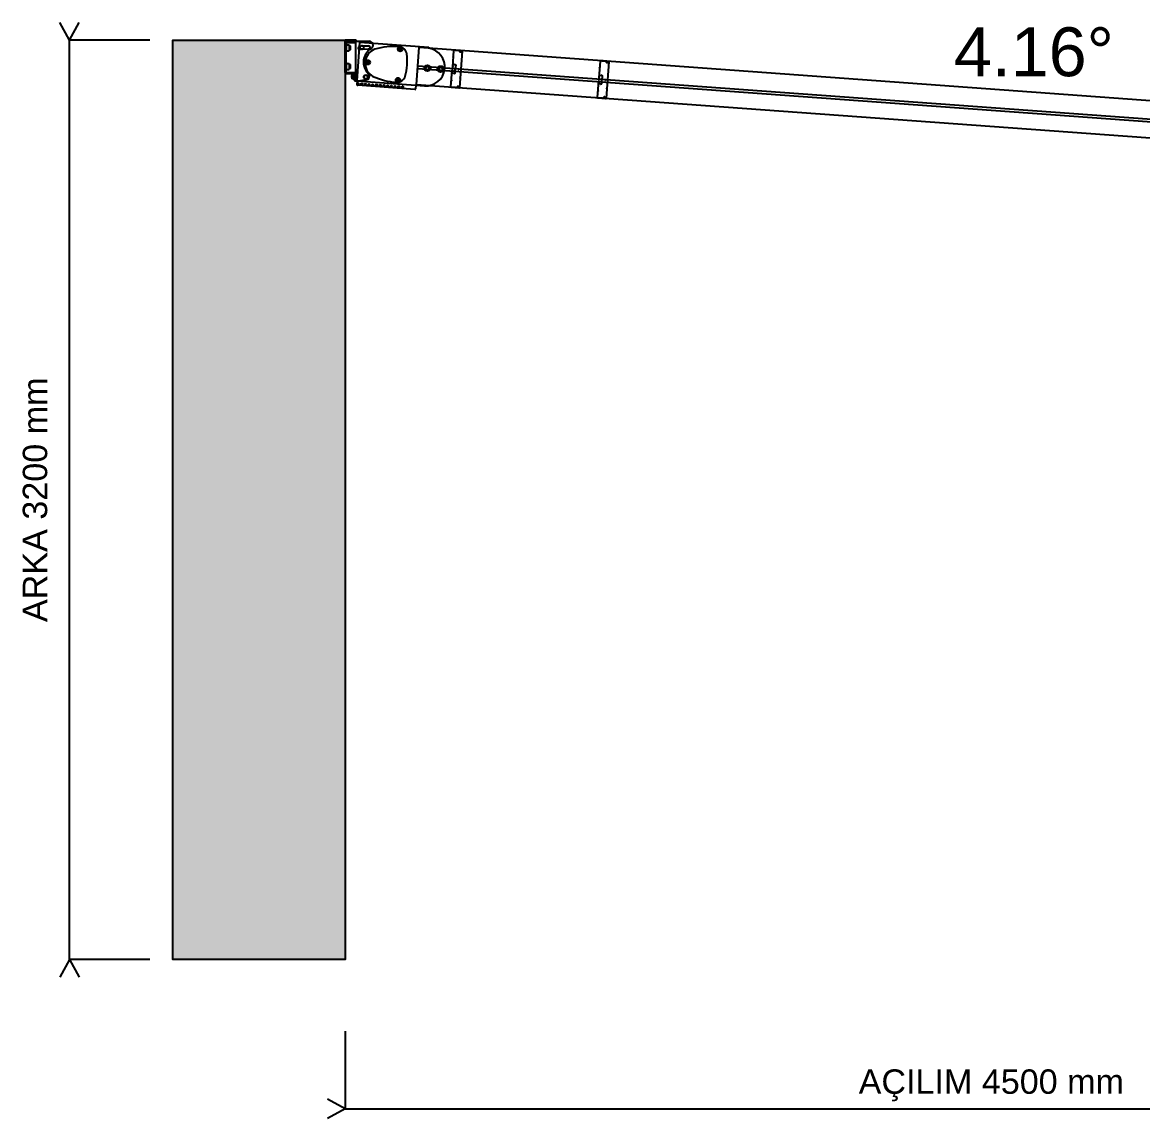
# Model space of a CAD drawing. Header units: millimetres. Extents: x -7074 to 8488, y -9300 to 1199.
# Drawn here: x -7074 to -3173, y -8754 to -4939 of the extents above; entities that cross this region are included whole.
import ezdxf
from ezdxf.enums import TextEntityAlignment as Align

# ---------------------------------------------------------------- set-up
doc = ezdxf.new("R2010")
doc.units = ezdxf.units.MM
doc.layers.get('0').update_dxf_attribs({"linetype": 'CONTINUOUS'})
for name, color, linetype in [('BLOCKREF', 8, 'CONTINUOUS'), ('DIM', 1, 'CONTINUOUS'), ('FABRIC', 42, 'CONTINUOUS'), ('RAY', 5, 'CONTINUOUS'), ('TEXT', 7, 'CONTINUOUS'), ('WALL', 8, 'CONTINUOUS')]:
    doc.layers.add(name, color=color, linetype=linetype)
doc.styles.get("Standard").update_dxf_attribs({"font": 'arial.ttf'})

# ---------------------------------------------------------------- blocks, each defined once
blk = doc.blocks.new('Duvar Tarama Block')
at = {"transparency": 33554610}
h = blk.add_hatch(dxfattribs=at)
h.set_pattern_fill('BRICK_SPEC', color=0, scale=3, style=0, pattern_type=2)
h.set_pattern_definition([(0, (2338.498, -2553.125), (0, 7.5), []), (90, (2341.498, -2553.125), (-9, 7.5), [7.5, -7.5]), (90, (2338.498, -2553.125), (-9, 7.5), [7.5, -7.5]), (0, (2338.498, -2551.625), (9, 7.5), [3, -15]), (0, (2338.498, -2550.125), (9, 7.5), [3, -15]), (0, (2338.498, -2548.625), (9, 7.5), [3, -15]), (0, (2338.498, -2547.125), (9, 7.5), [3, -15])])
h.paths.add_polyline_path([(-50, -50), (-50, 50), (50, 50), (50, -50)])
at = {"color": 0, "transparency": 33554610}
blk.add_lwpolyline([(-50, -50), (-50, 50), (50, 50), (50, -50)], close=True, dxfattribs=at)
blk = doc.blocks.new('PergoRise Ray Duvar Bağlantı Set')
at = {"color": 0, "linetype": 'ByBlock', "lineweight": -2, "transparency": 33554457}
for p in [(0, -8.3), (8, 0)]:
    blk.add_line(p, (0, 0), dxfattribs=at)
at = {"color": 0, "linetype": 'ByBlock', "lineweight": -2}
for p, q in [((0, -113.3), (0, -8.3)), ((36, -5.3), (3, -5.3)), ((3, -8.6), (3, -113)), ((3.3, -8.3), (36, -8.3)), ((3.3, -14.2), (4.7, -14.2)), ((5, -39.9), (5, -14.4)), ((5, -16.7), (14, -16.7)), ((5, -37.6), (14, -37.6)), ((14, -16.7), (14, -37.6)), ((14, -20.5), (19, -20.5)), ((19, -33.8), (14, -33.8)), ((19, -33.8), (19, -20.5)), ((36, -4.2), (36, -142.3)), ((36, -4.2), (83.7, -4.2)), ((60.6, -20.3), (81.8, -20)), ((61.3, -31.3), (80.9, -31)), ((4.7, -40.2), (3.3, -40.2)), ((3, -116.3), (32.7, -116.3)), ((3.3, -79.2), (4.7, -79.2)), ((4.7, -105.2), (3.3, -105.2)), ((3.3, -113.3), (33, -113.3)), ((5, -81.7), (5, -79.5)), ((5, -104.9), (5, -81.7)), ((5, -81.7), (14, -81.7)), ((5, -102.6), (14, -102.6)), ((14, -81.7), (14, -102.6)), ((14, -85.5), (19, -85.5)), ((19, -98.8), (14, -98.8)), ((19, -98.8), (19, -85.5)), ((33, -116.6), (33, -142.3)), ((23.3, -119.2), (23.6, -118.7)), ((23.3, -121.5), (23.6, -121)), ((31.4, -118.4), (23.9, -118.3)), ((30.2, -120.6), (23.9, -120.6)), ((30.2, -123.1), (23.9, -123.1)), ((30.2, -130.5), (23.9, -130.5)), ((30.2, -135.4), (23.9, -135.4)), ((33, -142.3), (36, -142.3)), ((36, -141.7), (53.2, -141.7)), ((73.1, -138.9), (53.2, -141.7))]:
    blk.add_line(p, q, dxfattribs=at)
for points in [[(39, -4.2), (39, -3, 0.414214), (36, 0), (8, 0, 0.414214), (5, -3), (5, -5.3)], [(36.5, -4.2), (36.5, -3, 0.414214), (36, -2.5), (8, -2.5, 0.414214), (7.5, -3), (7.5, -5.3)], [(30.6, -120.7), (31.5, -118.1, -0.8391), (33, -118.3)], [(33, -137.7, -0.8391), (31.5, -137.9), (30.7, -135.6)]]:
    blk.add_lwpolyline(points, format="xyb", dxfattribs=at)
blk.add_circle((71.6, -128.5), 6.5, dxfattribs=at)
for centre, radius, start, end in [((3, -8.3), 3, 90, 180), ((3.3, -8.6), 0.3, 90, 180), ((3.3, -14.4), 0.3, 90, 180), ((4.7, -14.4), 0.3, 0, 90), ((51.1, -27.4), 5.5, 102.0505, 282.0505), ((72.6, -128.4), 108.8, 96.3526, 102.0505), ((72.6, -128.4), 97.8, 96.6271, 102.0505), ((118.2, -76.6), 54.5, 120.4212, 226.2711), ((81.4, -25.5), 5.5, 265.1481, 85.1481), ((83.7, -17.8), 13.6, 300.4212, 90), ((3.3, -39.9), 0.3, 180, 270), ((4.7, -39.9), 0.3, 270, 0), ((3, -113.3), 3, 180, 270), ((3.3, -79.5), 0.3, 90, 180), ((3.3, -104.9), 0.3, 180, 270), ((3.3, -110.7), 0.3, 180, 270), ((3.3, -113), 0.3, 180, 270), ((4.7, -79.5), 0.3, 0, 90), ((4.7, -104.9), 0.3, 270, 0), ((32.7, -116.6), 0.3, 0, 90), ((33, -116.3), 3, 0, 90), ((71.3, -125.7), 13.3, 277.9684, 46.2711)]:
    blk.add_arc(centre, radius, start, end, dxfattribs=at)
for points, knots in [([(23.9, -118.3), (23.7, -118.5), (23.6, -118.7), (23.4, -119.1), (23.3, -119.3), (23.3, -119.6)], [0, 0, 0, 0, 0.5, 0.5, 1, 1, 1, 1]), ([(23.3, -119.6), (23.3, -119.6), (23.3, -120), (23.6, -120.3), (23.8, -120.7)], [0, 0, 0, 0, 0.079038, 1, 1, 1, 1]), ([(23.9, -120.6), (23.7, -120.8), (23.6, -121), (23.4, -121.5), (23.3, -121.7), (23.3, -121.9)], [0, 0, 0, 0, 0.5, 0.5, 1, 1, 1, 1]), ([(23.3, -121.9), (23.3, -122), (23.3, -122.1), (23.4, -122.3), (23.4, -122.4), (23.6, -122.7), (23.7, -122.9), (23.9, -123.1)], [0, 0, 0, 0, 0.25, 0.25, 0.5, 0.5, 1, 1, 1, 1]), ([(23.3, -126.8), (23.3, -126.2), (23.4, -125.6), (23.6, -124.3), (23.7, -123.7), (23.9, -123.1)], [0, 0, 0, 0, 0.5, 0.5, 1, 1, 1, 1]), ([(23.9, -130.5), (23.7, -129.9), (23.6, -129.3), (23.4, -128.1), (23.3, -127.4), (23.3, -126.8)], [0, 0, 0, 0, 0.5, 0.5, 1, 1, 1, 1]), ([(23.9, -130.5), (23.7, -130.9), (23.6, -131.3), (23.4, -132.1), (23.3, -132.5), (23.3, -132.9)], [0, 0, 0, 0, 0.5, 0.5, 1, 1, 1, 1]), ([(23.3, -132.9), (23.3, -133.2), (23.3, -133.4), (23.4, -133.8), (23.4, -134), (23.6, -134.6), (23.7, -135), (23.9, -135.4)], [0, 0, 0, 0, 0.25, 0.25, 0.5, 0.5, 1, 1, 1, 1]), ([(30.2, -120.6), (30.3, -120.6), (30.4, -120.6), (30.6, -120.5), (30.7, -120.4), (30.7, -120.3)], [0, 0, 0, 0, 0.5, 0.5, 1, 1, 1, 1]), ([(30.2, -123.1), (30.4, -123.1), (30.5, -123.1), (30.7, -123), (30.8, -122.9), (30.8, -122.8)], [0, 0, 0, 0, 0.5, 0.5, 1, 1, 1, 1]), ([(30.2, -130.5), (30.4, -130.5), (30.5, -130.5), (30.7, -130.6), (30.8, -130.6), (30.8, -130.7)], [0, 0, 0, 0, 0.5, 0.5, 1, 1, 1, 1]), ([(30.2, -135.4), (30.4, -135.4), (30.5, -135.4), (30.7, -135.6), (30.8, -135.7), (30.8, -135.9)], [0, 0, 0, 0, 0.5, 0.5, 1, 1, 1, 1]), ([(30.8, -122.8), (30.8, -122.7), (30.4, -122), (30.3, -121.3), (30.6, -120.7), (30.6, -120.7)], [0, 0, 0, 0, 0.185355, 0.931948, 1, 1, 1, 1]), ([(30.8, -130.7), (30.7, -130), (30.6, -129.4), (30.5, -128.1), (30.4, -127.4), (30.4, -126.1), (30.5, -125.4), (30.6, -124.1), (30.7, -123.5), (30.8, -122.8)], [0, 0, 0, 0, 0.25, 0.25, 0.5, 0.5, 0.75, 0.75, 1, 1, 1, 1]), ([(30.8, -135.9), (30.7, -135.4), (30.6, -135), (30.5, -134.1), (30.4, -133.7), (30.4, -132.8), (30.5, -132.4), (30.6, -131.5), (30.7, -131.1), (30.8, -130.7)], [0, 0, 0, 0, 0.25, 0.25, 0.5, 0.5, 0.75, 0.75, 1, 1, 1, 1])]:
    blk.add_open_spline(points, degree=3, knots=knots, dxfattribs=at)
blk = doc.blocks.new('PergoRise Ray Arka Mekanizma Yan Görünüş')
at = {"color": 0, "linetype": 'ByBlock', "lineweight": -2}
for p, q in [((-28.6, -16), (-28.6, 119)), ((-28.6, 119), (212.2, 119)), ((212.2, 119), (212.2, 115.7)), ((111.7, 107.7), (110, 105.4)), ((110, 105.4), (111.2, 102.8)), ((111.2, 102.8), (114, 102.5)), ((114.5, 107.4), (111.7, 107.7)), ((114, 102.5), (115.7, 104.8)), ((115.7, 104.8), (114.5, 107.4)), ((178.4, -14.5), (178.4, 116.5)), ((2.6, 54.1), (0.9, 51.7)), ((0.9, 51.7), (2.1, 49.1)), ((2.1, 49.1), (4.9, 48.8)), ((5.4, 53.8), (2.6, 54.1)), ((4.9, 48.8), (6.6, 51.2)), ((6.6, 51.2), (5.4, 53.8)), ((111.7, 0.4), (110, -1.9)), ((114.5, 0.1), (111.7, 0.4)), ((115.7, -2.5), (114.5, 0.1)), ((-28.6, -16), (206.2, -16)), ((-28.6, -16), (-28.6, -28)), ((174.2, -31), (-25.6, -31)), ((39, -23.3), (40.6, -23.4)), ((110, -1.9), (111.2, -4.5)), ((111.2, -4.5), (114, -4.8)), ((114, -4.8), (115.7, -2.5)), ((177.2, -28), (177.2, -16))]:
    blk.add_line(p, q, dxfattribs=at)
for centre, radius in [((-20.6, 101.2), 6.5), ((112.8, 105.1), 7.75), ((3.7, 51.4), 7.75), ((212.1, 46.3), 10.4), ((212.1, 46.3), 9.91), ((258, 46.3), 10.4), ((258, 46.3), 9.91), ((0, 0), 6.5), ((112.8, -2.2), 7.75), ((-25.5, -25.8), 2.6), ((-12.5, -25.8), 2.6), ((0.5, -25.8), 2.6), ((13.5, -25.8), 2.6), ((26.6, -25.8), 2.6), ((39.5, -25.8), 2.6), ((52.5, -25.8), 2.6), ((65.5, -25.8), 2.6), ((78.5, -25.8), 2.6), ((91.5, -25.8), 2.6), ((104.5, -25.8), 2.6), ((117.5, -25.8), 2.6), ((130.6, -25.8), 2.6)]:
    blk.add_circle(centre, radius, dxfattribs=at)
for centre, radius, start, end in [((47, 51.4), 52.5, 115.1113, 244.8887), ((108.3, -131.5), 245.2, 90.1323, 109.931), ((107.8, 83.7), 30, 12.5238, 90.1323), ((112.8, 105.1), 2.5, 84.4687, 24.4687), ((112.8, 105.1), 2.5, 24.4687, 84.4687), ((-72.6, 51.4), 213.3, 349.5283, 10.4717), ((206.2, 50), 66, 270, 84.7841), ((3.7, 51.4), 2.5, 84.4687, 24.4687), ((3.7, 51.4), 2.5, 24.4687, 84.4687), ((212.1, 46.3), 6.5, 76.5728, 16.5728), ((212.1, 46.3), 6.5, 16.5728, 76.5728), ((258, 46.3), 6.5, 316.5728, 256.5728), ((258, 46.3), 6.5, 256.5728, 316.5728), ((0, 0), 6.5, 16.5728, 316.5728), ((108.3, 234.4), 245.2, 250.069, 269.8677), ((107.8, 19.2), 30, 269.8677, 347.4762), ((112.8, -2.2), 2.5, 84.4687, 24.4687), ((112.8, -2.2), 2.5, 24.4687, 84.4687), ((-25.6, -28), 3, 180, 270), ((174.2, -28), 3, 270, 360)]:
    blk.add_arc(centre, radius, start, end, dxfattribs=at)
for points, knots in [([(209.9, 54), (209.4, 53.5), (209, 53), (208.1, 52), (207.6, 51.5), (206.7, 50.6), (206.2, 50.1), (205.3, 49.1), (204.8, 48.6), (204.4, 48.2)], [0, 0, 0, 0, 0.25, 0.25, 0.5, 0.5, 0.75, 0.75, 1, 1, 1, 1]), ([(204.8, 48), (204.8, 48), (204.8, 48.1), (204.6, 48.1), (204.5, 48.1), (204.4, 48.2)], [0, 0, 0, 0, 0.5, 0.5, 1, 1, 1, 1]), ([(204.4, 48.2), (204.6, 47.5), (204.8, 46.9), (205.2, 45.6), (205.3, 45), (205.7, 43.7), (205.9, 43.1), (206.3, 41.8), (206.5, 41.1), (206.7, 40.5)], [0, 0, 0, 0, 0.25, 0.25, 0.5, 0.5, 0.75, 0.75, 1, 1, 1, 1]), ([(204.8, 48), (205.3, 48.5), (205.7, 48.9), (206.6, 49.8), (207, 50.3), (207.4, 50.8)], [0, 0, 0, 0, 0.5, 0.5, 1, 1, 1, 1]), ([(205.9, 44.4), (205.7, 45.1), (205.6, 45.7), (205.2, 46.9), (205, 47.5), (204.8, 48)], [0, 0, 0, 0, 0.5, 0.5, 1, 1, 1, 1]), ([(207, 40.8), (206.8, 41.4), (206.6, 42), (206.3, 43.2), (206.1, 43.8), (205.9, 44.4)], [0, 0, 0, 0, 0.5, 0.5, 1, 1, 1, 1]), ([(207, 40.8), (207, 40.8), (206.9, 40.8), (206.8, 40.7), (206.7, 40.6), (206.7, 40.5)], [0, 0, 0, 0, 0.5, 0.5, 1, 1, 1, 1]), ([(206.7, 40.5), (207.3, 40.3), (207.9, 40.2), (209.2, 39.9), (209.9, 39.7), (211.2, 39.4), (211.8, 39.3), (213.1, 39), (213.8, 38.8), (214.4, 38.6)], [0, 0, 0, 0, 0.25, 0.25, 0.5, 0.5, 0.75, 0.75, 1, 1, 1, 1]), ([(210.6, 40), (210.3, 40.1), (210, 40.1), (209.4, 40.3), (209.1, 40.3), (208.2, 40.6), (207.6, 40.7), (207, 40.8)], [0, 0, 0, 0, 0.25, 0.25, 0.5, 0.5, 1, 1, 1, 1]), ([(207.4, 50.8), (207.6, 51), (207.9, 51.2), (208.3, 51.7), (208.5, 51.9), (209.2, 52.6), (209.6, 53), (210, 53.5)], [0, 0, 0, 0, 0.25, 0.25, 0.5, 0.5, 1, 1, 1, 1]), ([(217.6, 52.1), (217, 52.3), (216.3, 52.4), (215, 52.7), (214.4, 52.9), (213.1, 53.2), (212.5, 53.3), (211.2, 53.6), (210.5, 53.8), (209.9, 54)], [0, 0, 0, 0, 0.25, 0.25, 0.5, 0.5, 0.75, 0.75, 1, 1, 1, 1]), ([(210, 53.5), (210, 53.5), (210, 53.5), (209.9, 53.7), (209.9, 53.8), (209.9, 54)], [0, 0, 0, 0, 0.5, 0.5, 1, 1, 1, 1]), ([(210, 53.5), (210.6, 53.4), (211.2, 53.2), (212.4, 52.9), (213, 52.8), (213.7, 52.6)], [0, 0, 0, 0, 0.5, 0.5, 1, 1, 1, 1]), ([(214.3, 39.1), (213.7, 39.2), (213.1, 39.4), (211.9, 39.7), (211.3, 39.8), (210.6, 40)], [0, 0, 0, 0, 0.5, 0.5, 1, 1, 1, 1]), ([(213.7, 52.6), (214, 52.5), (214.3, 52.5), (214.9, 52.3), (215.2, 52.3), (216.1, 52), (216.7, 51.9), (217.3, 51.8)], [0, 0, 0, 0, 0.25, 0.25, 0.5, 0.5, 1, 1, 1, 1]), ([(216.9, 41.8), (216.6, 41.6), (216.4, 41.4), (216, 40.9), (215.8, 40.7), (215.1, 40), (214.7, 39.5), (214.3, 39.1)], [0, 0, 0, 0, 0.25, 0.25, 0.5, 0.5, 1, 1, 1, 1]), ([(214.3, 39.1), (214.3, 39.1), (214.3, 39.1), (214.4, 38.9), (214.4, 38.8), (214.4, 38.6)], [0, 0, 0, 0, 0.5, 0.5, 1, 1, 1, 1]), ([(214.4, 38.6), (214.9, 39.1), (215.3, 39.6), (216.2, 40.6), (216.7, 41.1), (217.6, 42), (218.1, 42.5), (219, 43.5), (219.5, 44), (219.9, 44.4)], [0, 0, 0, 0, 0.25, 0.25, 0.5, 0.5, 0.75, 0.75, 1, 1, 1, 1]), ([(219.4, 44.6), (219, 44.1), (218.6, 43.7), (217.7, 42.8), (217.3, 42.3), (216.9, 41.8)], [0, 0, 0, 0, 0.5, 0.5, 1, 1, 1, 1]), ([(217.3, 51.8), (217.3, 51.8), (217.3, 51.8), (217.5, 51.9), (217.6, 52), (217.6, 52.1)], [0, 0, 0, 0, 0.5, 0.5, 1, 1, 1, 1]), ([(218.4, 48.2), (218.2, 48.8), (218, 49.4), (217.7, 50.6), (217.5, 51.2), (217.3, 51.8)], [0, 0, 0, 0, 0.5, 0.5, 1, 1, 1, 1]), ([(219.9, 44.4), (219.7, 45.1), (219.5, 45.7), (219.1, 47), (218.9, 47.6), (218.6, 48.9), (218.4, 49.5), (218, 50.8), (217.8, 51.5), (217.6, 52.1)], [0, 0, 0, 0, 0.25, 0.25, 0.5, 0.5, 0.75, 0.75, 1, 1, 1, 1]), ([(219.4, 44.6), (219.3, 45.1), (219.1, 45.7), (218.7, 46.9), (218.6, 47.5), (218.4, 48.2)], [0, 0, 0, 0, 0.5, 0.5, 1, 1, 1, 1]), ([(219.4, 44.6), (219.4, 44.6), (219.5, 44.5), (219.7, 44.5), (219.8, 44.5), (219.9, 44.4)], [0, 0, 0, 0, 0.5, 0.5, 1, 1, 1, 1]), ([(255.7, 54), (255.3, 53.5), (254.8, 53), (253.9, 52), (253.5, 51.5), (252.5, 50.6), (252.1, 50.1), (251.1, 49.1), (250.7, 48.6), (250.2, 48.2)], [0, 0, 0, 0, 0.25, 0.25, 0.5, 0.5, 0.75, 0.75, 1, 1, 1, 1]), ([(250.7, 48), (250.7, 48), (250.6, 48.1), (250.5, 48.1), (250.4, 48.1), (250.2, 48.2)], [0, 0, 0, 0, 0.5, 0.5, 1, 1, 1, 1]), ([(250.2, 48.2), (250.4, 47.5), (250.6, 46.9), (251, 45.6), (251.2, 45), (251.6, 43.7), (251.8, 43.1), (252.1, 41.8), (252.3, 41.1), (252.5, 40.5)], [0, 0, 0, 0, 0.25, 0.25, 0.5, 0.5, 0.75, 0.75, 1, 1, 1, 1]), ([(250.7, 48), (251.1, 48.5), (251.5, 48.9), (252.4, 49.8), (252.8, 50.3), (253.3, 50.8)], [0, 0, 0, 0, 0.5, 0.5, 1, 1, 1, 1]), ([(251.8, 44.4), (251.6, 45.1), (251.4, 45.7), (251, 46.9), (250.9, 47.5), (250.7, 48)], [0, 0, 0, 0, 0.5, 0.5, 1, 1, 1, 1]), ([(252.8, 40.8), (252.7, 41.4), (252.5, 42), (252.1, 43.2), (251.9, 43.8), (251.8, 44.4)], [0, 0, 0, 0, 0.5, 0.5, 1, 1, 1, 1]), ([(252.8, 40.8), (252.8, 40.8), (252.8, 40.8), (252.7, 40.7), (252.6, 40.6), (252.5, 40.5)], [0, 0, 0, 0, 0.5, 0.5, 1, 1, 1, 1]), ([(252.5, 40.5), (253.1, 40.3), (253.8, 40.2), (255.1, 39.9), (255.7, 39.7), (257, 39.4), (257.7, 39.3), (259, 39), (259.6, 38.8), (260.3, 38.6)], [0, 0, 0, 0, 0.25, 0.25, 0.5, 0.5, 0.75, 0.75, 1, 1, 1, 1]), ([(256.5, 40), (256.2, 40.1), (255.9, 40.1), (255.3, 40.3), (254.9, 40.3), (254, 40.6), (253.4, 40.7), (252.8, 40.8)], [0, 0, 0, 0, 0.25, 0.25, 0.5, 0.5, 1, 1, 1, 1]), ([(253.3, 50.8), (253.5, 51), (253.7, 51.2), (254.2, 51.7), (254.4, 51.9), (255, 52.6), (255.4, 53), (255.9, 53.5)], [0, 0, 0, 0, 0.25, 0.25, 0.5, 0.5, 1, 1, 1, 1]), ([(263.5, 52.1), (262.8, 52.3), (262.2, 52.4), (260.9, 52.7), (260.3, 52.9), (259, 53.2), (258.3, 53.3), (257, 53.6), (256.4, 53.8), (255.7, 54)], [0, 0, 0, 0, 0.25, 0.25, 0.5, 0.5, 0.75, 0.75, 1, 1, 1, 1]), ([(255.9, 53.5), (255.9, 53.5), (255.8, 53.5), (255.8, 53.7), (255.8, 53.8), (255.7, 54)], [0, 0, 0, 0, 0.5, 0.5, 1, 1, 1, 1]), ([(255.9, 53.5), (256.5, 53.4), (257.1, 53.2), (258.3, 52.9), (258.9, 52.8), (259.5, 52.6)], [0, 0, 0, 0, 0.5, 0.5, 1, 1, 1, 1]), ([(260.1, 39.1), (259.5, 39.2), (258.9, 39.4), (257.7, 39.7), (257.1, 39.8), (256.5, 40)], [0, 0, 0, 0, 0.5, 0.5, 1, 1, 1, 1]), ([(259.5, 52.6), (259.8, 52.5), (260.1, 52.5), (260.7, 52.3), (261, 52.3), (262, 52), (262.6, 51.9), (263.2, 51.8)], [0, 0, 0, 0, 0.25, 0.25, 0.5, 0.5, 1, 1, 1, 1]), ([(262.7, 41.8), (262.5, 41.6), (262.3, 41.4), (261.8, 40.9), (261.6, 40.7), (261, 40), (260.6, 39.5), (260.1, 39.1)], [0, 0, 0, 0, 0.25, 0.25, 0.5, 0.5, 1, 1, 1, 1]), ([(260.1, 39.1), (260.1, 39.1), (260.2, 39.1), (260.2, 38.9), (260.2, 38.8), (260.3, 38.6)], [0, 0, 0, 0, 0.5, 0.5, 1, 1, 1, 1]), ([(260.3, 38.6), (260.7, 39.1), (261.2, 39.6), (262.1, 40.6), (262.5, 41.1), (263.5, 42), (263.9, 42.5), (264.9, 43.5), (265.3, 44), (265.8, 44.4)], [0, 0, 0, 0, 0.25, 0.25, 0.5, 0.5, 0.75, 0.75, 1, 1, 1, 1]), ([(265.3, 44.6), (264.9, 44.1), (264.5, 43.7), (263.6, 42.8), (263.2, 42.3), (262.7, 41.8)], [0, 0, 0, 0, 0.5, 0.5, 1, 1, 1, 1]), ([(263.2, 51.8), (263.2, 51.8), (263.2, 51.8), (263.3, 51.9), (263.4, 52), (263.5, 52.1)], [0, 0, 0, 0, 0.5, 0.5, 1, 1, 1, 1]), ([(264.2, 48.2), (264, 48.8), (263.9, 49.4), (263.5, 50.6), (263.3, 51.2), (263.2, 51.8)], [0, 0, 0, 0, 0.5, 0.5, 1, 1, 1, 1]), ([(265.8, 44.4), (265.6, 45.1), (265.4, 45.7), (265, 47), (264.8, 47.6), (264.4, 48.9), (264.2, 49.5), (263.9, 50.8), (263.7, 51.5), (263.5, 52.1)], [0, 0, 0, 0, 0.25, 0.25, 0.5, 0.5, 0.75, 0.75, 1, 1, 1, 1]), ([(265.3, 44.6), (265.1, 45.1), (264.9, 45.7), (264.6, 46.9), (264.4, 47.5), (264.2, 48.2)], [0, 0, 0, 0, 0.5, 0.5, 1, 1, 1, 1]), ([(265.3, 44.6), (265.3, 44.6), (265.4, 44.5), (265.5, 44.5), (265.6, 44.5), (265.8, 44.4)], [0, 0, 0, 0, 0.5, 0.5, 1, 1, 1, 1])]:
    blk.add_open_spline(points, degree=3, knots=knots, dxfattribs=at)
blk = doc.blocks.new('PergoRise Çatı Kayıt Profili')
at = {"color": 0, "transparency": 33554457}
for p in [(-1.7, 0), (0, 1.7)]:
    blk.add_line(p, (0, 0), dxfattribs=at)
at = {"color": 0, "linetype": 'ByBlock', "lineweight": -2}
for points in [[(-1.8, 125.8), (-1.8, 125.8), (-7.3, 125.8, -0.414214), (-7.8, 126.3), (-7.8, 128.3, -0.414214), (-7.3, 128.8), (-6.3, 128.8, 0.414214), (-6, 129.1), (-6, 129.5, 0.414214), (-6.5, 130), (-9.1, 130, 0.326611), (-9.8, 129.5, 0.731225), (-11.3, 129.5, 0.731225), (-12.8, 129.5, 0.731225), (-14.3, 129.5, 0.731225), (-15.8, 129.5, 0.731225), (-17.3, 129.5, 0.731225), (-18.8, 129.5, 0.731225), (-20.3, 129.5, 0.731225), (-21.8, 129.5, 0.731225), (-23.3, 129.5, 0.731225), (-24.8, 129.5, 0.326611), (-25.6, 130), (-28.3, 130, 0.414214), (-30, 128.3), (-30, 70.6), (-30, 70.6, 0.998792), (-28.8, 70.6), (-28.8, 79.2, -0.414214), (-28.3, 79.7), (-19.4, 79.7, -0.414214), (-18.9, 79.2), (-18.9, 69.8), (-19.4, 69.1, 0.293053), (-19.4, 68.8), (-19.1, 68.3, -0.293053), (-19.1, 68), (-19.4, 67.5, 0.293053), (-19.4, 67.2), (-19.1, 66.7, -0.293053), (-19.1, 66.4), (-19.4, 65.9, 0.295343), (-19.4, 65.6), (-19.1, 65.2, -0.297636), (-19.1, 64.8)], [(-7.2, 125.8), (-7.2, 125.8), (-1.7, 125.8, 0.414214), (-1.2, 126.3), (-1.2, 128.3, 0.414214), (-1.7, 128.8), (-2.7, 128.8, -0.414214), (-3, 129.1), (-3, 129.5, -0.414214), (-2.5, 130), (-1.7, 130, -0.414214), (0, 128.3), (0, 65), (0, 1.7, -0.414214), (-1.7, 0), (-2.5, 0, -0.414214), (-3, 0.5), (-3, 0.9, -0.414214), (-2.7, 1.2), (-1.7, 1.2, 0.414214), (-1.2, 1.7), (-1.2, 3.7, 0.414214), (-1.7, 4.2), (-7.2, 4.2), (-7.2, 4.2)], [(-1.8, 4.2), (-1.8, 4.2), (-7.3, 4.2, 0.414214), (-7.8, 3.7), (-7.8, 1.7, 0.414214), (-7.3, 1.2), (-6.3, 1.2, -0.414214), (-6, 0.9), (-6, 0.5, -0.414214), (-6.5, 0), (-9.1, 0, -0.326611), (-9.8, 0.5, -0.731225), (-11.3, 0.5, -0.731225), (-12.8, 0.5, -0.731225), (-14.3, 0.5, -0.731225), (-15.8, 0.5, -0.731225), (-17.3, 0.5, -0.731225), (-18.8, 0.5, -0.731225), (-20.3, 0.5, -0.731225), (-21.8, 0.5, -0.731225), (-23.3, 0.5, -0.731225), (-24.8, 0.5, -0.326611), (-25.6, 0), (-28.3, 0, -0.414214), (-30, 1.7), (-30, 59.4), (-30, 59.4, -0.998792), (-28.8, 59.4), (-28.8, 50.8, 0.414214), (-28.3, 50.3), (-19.4, 50.3, 0.414214), (-18.9, 50.8), (-18.9, 60.2), (-19.4, 60.9, -0.293053), (-19.4, 61.2), (-19.1, 61.7, 0.293053), (-19.1, 62), (-19.4, 62.5, -0.293053), (-19.4, 62.8), (-19.1, 63.3, 0.293053), (-19.1, 63.6), (-19.4, 64.1, -0.295343), (-19.4, 64.4), (-19.1, 64.8, 0.297636), (-19.1, 65.2)]]:
    blk.add_lwpolyline(points, format="xyb", dxfattribs=at)
for points in [[(-5.1, 125.8), (-6.4, 125.8), (-6.4, 125.8)], [(-5.1, 124.5), (-6.4, 124.5), (-6.4, 124.5)], [(-1.8, 130), (-2.5, 130), (-2.5, 130)], [(-30, 105.5), (-30, 106.1), (-30, 106.1)], [(-28.7, 105.5), (-28.7, 106.1), (-28.7, 106.1)], [(-23.3, 81.1), (-21.4, 81.1), (-21.4, 81.1)], [(-23.3, 79.7), (-21.4, 79.7), (-21.4, 79.7)], [(-1.4, 94.2), (-1.4, 94.8), (-1.4, 94.8)], [(-28.8, 73.8), (-28.8, 72.6), (-28.8, 72.6)], [(-28.8, 56.2), (-28.8, 57.4), (-28.8, 57.4)], [(-23.3, 50.3), (-21.4, 50.3), (-21.4, 50.3)], [(-23.3, 48.9), (-21.4, 48.9), (-21.4, 48.9)], [(-18.9, 73.8), (-18.9, 72.6), (-18.9, 72.6)], [(-18.9, 56.2), (-18.9, 57.4), (-18.9, 57.4)], [(-8.9, 65.7), (-8.2, 65.7), (-8.2, 65.7)], [(-8.9, 64.3), (-8.2, 64.3), (-8.2, 64.3)], [(-30, 24.5), (-30, 23.9), (-30, 23.9)], [(-28.7, 24.5), (-28.7, 23.9), (-28.7, 23.9)], [(-5.1, 5.5), (-6.4, 5.5), (-6.4, 5.5)], [(-5.1, 4.2), (-6.4, 4.2), (-6.4, 4.2)], [(-1.8, 0), (-2.5, 0), (-2.5, 0)], [(-1.4, 35.8), (-1.4, 35.2), (-1.4, 35.2)]]:
    blk.add_lwpolyline(points, dxfattribs=at)

msp = doc.modelspace()

# ---------------------------------------------------------------- linework, layer by layer
at = {"layer": 'DIM', "color": 1}
for p, q in [((-6910, -5000), (-6943.722757, -4938.658532)), ((-6910, -5000), (-6876.277243, -4938.658532)), ((-6630, -5000), (-6910, -5000)), ((-6910, -8200), (-6910, -5000)), ((-6910, -8200), (-6943.722757, -8261.341468)), ((-6630, -8200), (-6910, -8200)), ((-6910, -8200), (-6876.277243, -8261.341468)), ((-5950, -8450), (-5950, -8720)), ((-5950, -8720), (-6011.341468, -8686.277243)), ((-5950, -8720), (-6011.341468, -8753.722757)), ((-5950, -8720), (-1450, -8720))]:
    msp.add_line(p, q, dxfattribs=at)
at = {"layer": 'RAY', "color": 5}
for points in [[(-5692.021065, -5025.239992), (-1411.31986, -5336.465304), (-1420.819048, -5467.120444), (-5701.520253, -5155.895131)], [(-5696.712649, -5089.769667), (-1416.011444, -5400.99498), (-1416.736573, -5410.968655), (-5697.437777, -5099.743342)]]:
    msp.add_lwpolyline(points, close=True, dxfattribs=at)
at = {"layer": 'WALL', "color": 8}
msp.add_lwpolyline([(-5950, -8200), (-6550, -8200), (-6550, -5000), (-5950, -5000)], close=True, dxfattribs=at)

# ---------------------------------------------------------------- block references
at = {"layer": 'BLOCKREF', "color": 8, "xscale": 6, "yscale": 32}
msp.add_blockref('Duvar Tarama Block', (-6250, -6600), dxfattribs=at)
at = {"layer": 'BLOCKREF', "color": 8}
msp.add_blockref('PergoRise Ray Duvar Bağlantı Set', (-5950, -5000), dxfattribs=at)
at = {"layer": 'BLOCKREF', "color": 8, "rotation": 355.841668}
msp.add_blockref('PergoRise Ray Arka Mekanizma Yan Görünüş', (-5878.358316, -5128.509881), dxfattribs=at)
at = {"layer": 'FABRIC', "color": 42, "rotation": 355.841668}
for p in [(-5551.915132, -5166.772064), (-5041.580513, -5203.875577)]:
    msp.add_blockref('PergoRise Çatı Kayıt Profili', p, dxfattribs=at)

# ---------------------------------------------------------------- texts
at = {"layer": 'DIM', "color": 1}
msp.add_text('ARKA 3200 mm', height=85, rotation=90, dxfattribs=at).set_placement((-7030, -6600), align=Align.MIDDLE_CENTER)
msp.add_text('AÇILIM 4500 mm', height=85, dxfattribs=at).set_placement((-3700, -8625), align=Align.MIDDLE_CENTER)
at = {"layer": 'TEXT', "color": 7}
msp.add_text('4.16°', height=170, dxfattribs=at).set_placement((-3551.670462, -5040.852648), align=Align.MIDDLE_CENTER)

doc.saveas('drawing.dxf')
